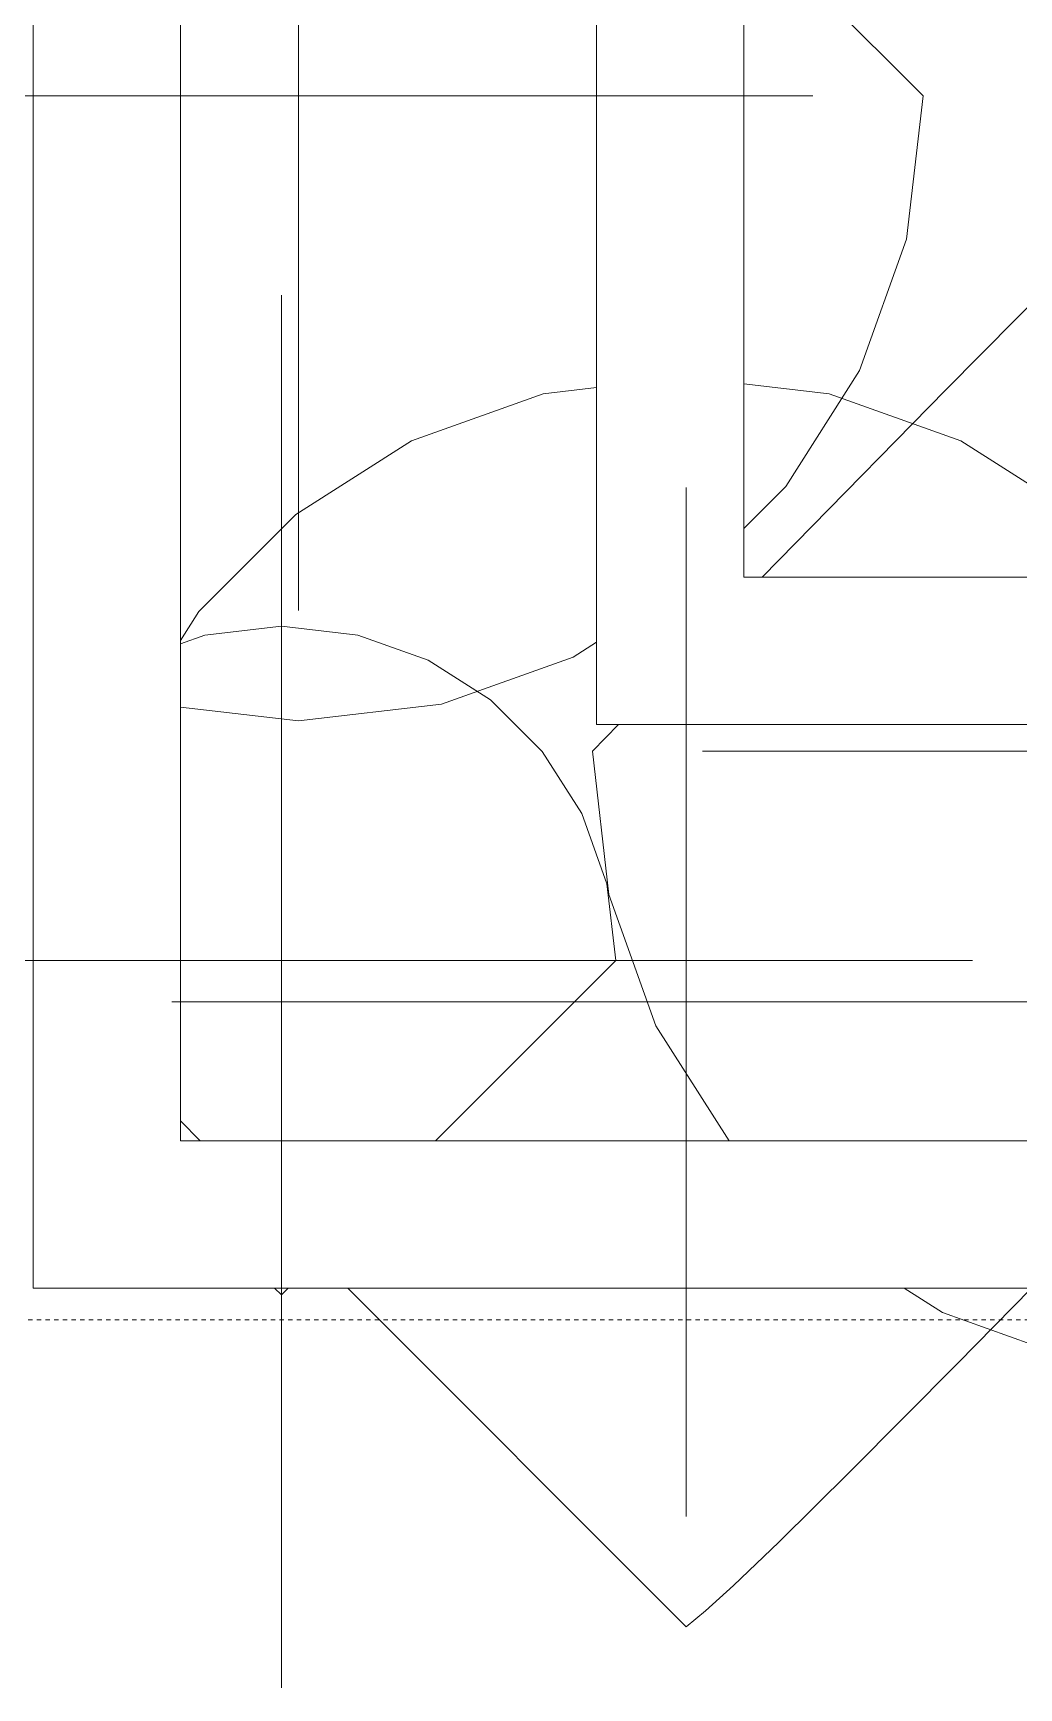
# Model space of a CAD drawing. Header units: inches. Extents: x -4010 to -1814, y 9846 to 12241.
# Drawn here: x -2379.37 to -2350.94, y 11142.81 to 11190.53 of the extents above; entities that cross this region are included whole.
import ezdxf

# ---------------------------------------------------------------- set-up
doc = ezdxf.new("R2010")
doc.units = ezdxf.units.IN
doc.header["$MEASUREMENT"] = 0
doc.linetypes.add('Aligning Line 1_8_', pattern=[0.25, 0.125, -0.125])
for name, color, linetype, lineweight in [('0-1', 7, 'Continuous', 5), ('0-2', 7, 'Continuous', 9), ('A-DETL-GENF-1', 253, 'Continuous', 9), ('A-WALL-1', 7, 'Continuous', 9), ('G-ANNO-SYMB-1', 147, 'Aligning Line 1_8_', 9)]:
    doc.layers.add(name, color=color, linetype=linetype, lineweight=lineweight)

# ---------------------------------------------------------------- blocks, each defined once
blk = doc.blocks.new('daphne 26070 - daphne 26070-2223792-UNIT PLANS - 1ST FLOOR')
at = {"layer": 'A-DETL-GENF-1'}
for p, q in [((0, 18.682), (0, 19.191)), ((0, 19.191), (0, 17.458)), ((0, 18.088), (0, 18.682)), ((0, 17.458), (0, 18.482)), ((0, 18.482), (0, 18.325)), ((0, 18.325), (0, 17.694)), ((0, 17.537), (0, 18.088)), ((0, 16.67), (0, 17.931)), ((0, 17.931), (0, 17.458)), ((0, 17.694), (0, 17.537)), ((0, 17.143), (0, 17.616)), ((0, 17.616), (0, 17.458)), ((0, 17.458), (0, 17.064)), ((0, 17.458), (0, 16.67)), ((0, 16.513), (0, 17.143)), ((0, 17.064), (0, 16.592)), ((0, 16.592), (0, 16.992)), ((0, 16.992), (0, 16.513)), ((0, 16.198), (0, 16.67)), ((0, 16.67), (0, 15.147)), ((0, 16.119), (0, 16.198)), ((0, 15.174), (0, 16.119)), ((0, 15.016), (0, 15.174)), ((0, 15.147), (0, 14.465)), ((0, 14.071), (0, 15.016)), ((0, 14.071), (0, 14.701)), ((0, 14.701), (0, 13.834)), ((0, 14.465), (0, 14.386)), ((0, 14.386), (0, 13.362)), ((0, 13.834), (0, 14.071)), ((0, 13.598), (0, 14.071)), ((0, 13.047), (0, 13.834)), ((0, 13.834), (0, 13.441)), ((0, 12.81), (0, 13.598)), ((0, 13.598), (0, 13.441)), ((0, 12.782), (0, 13.598)), ((0, 13.441), (0, 12.338)), ((0, 13.441), (0, 12.889)), ((0, 13.362), (0, 12.81)), ((0, 12.81), (0, 13.047)), ((0, 12.18), (0, 13.047)), ((0, 13.047), (0, 12.782)), ((0, 12.889), (0, 12.574)), ((0, 12.416), (0, 12.81)), ((0, 12.574), (0, 11.865)), ((0, 12.101), (0, 12.495)), ((0, 12.495), (0, 11.629)), ((0, 11.471), (0, 12.416)), ((0, 12.338), (0, 12.18)), ((0, 11.865), (0, 12.18)), ((0, 12.18), (0, 12.023)), ((0, 12.023), (0, 12.18)), ((0, 12.18), (0, 12.101)), ((0, 10.683), (0, 11.707)), ((0, 11.707), (0, 11.471)), ((0, 11.629), (0, 11.392)), ((0, 11.392), (0, 11.077)), ((0, 11.077), (0, 10.999)), ((0, 10.999), (0, 10.053)), ((0, 10.526), (0, 10.683)), ((0, 10.211), (0, 10.526)), ((0, 10.132), (0, 10.211)), ((0, 9.581), (0, 10.132)), ((0, 10.053), (0, 9.344)), ((-2.209, 9.387), (0, 9.642)), ((0, 9.642), (2.209, 9.387)), ((0, 9.502), (0, 9.581)), ((-2.91, 9.136), (-2.209, 9.387)), ((0, 8.478), (0, 9.502)), ((0, 9.344), (0, 9.029)), ((2.209, 9.387), (4.238, 8.661)), ((0, 9.029), (0, 8.241)), ((0, 7.375), (0, 8.714)), ((0, 8.714), (0, 8.478)), ((4.238, 8.661), (6.029, 7.522)), ((0, 8.241), (0, 7.532)), ((0, 7.532), (0, 6.981)), ((0, 7.139), (0, 7.375)), ((6.029, 7.522), (7.522, 6.029)), ((0, 5.248), (0, 7.139)), ((0, 6.981), (0, 6.036)), ((0, 5.721), (0, 6.351)), ((0, 6.351), (0, 6.106)), ((0, 6.106), (0, 5.458)), ((0, 6.036), (0, 5.721)), ((7.522, 6.029), (8.661, 4.238)), ((0, 5.458), (0, 5.109)), ((0, 4.775), (0, 5.248)), ((0, 5.109), (0, 5.169)), ((0, 5.169), (0, 4.539)), ((0, 4.145), (0, 4.775)), ((0, 4.539), (0, 4.224)), ((0, 4.224), (0, 3.436)), ((0, 3.594), (0, 4.145)), ((8.661, 4.238), (9.387, 2.209)), ((0, 2.491), (0, 3.594)), ((0, 3.436), (0, 3.2)), ((0, 3.2), (0, 2.727)), ((0, 2.727), (0, 2.097)), ((0, 2.176), (0, 2.491)), ((0, 1.782), (0, 2.176)), ((0, 2.097), (0, 1.654)), ((9.387, 2.209), (9.642, 0)), ((0, 1.309), (0, 1.782)), ((0, 1.654), (0, 0.994)), ((0, 0.369), (0, 1.309)), ((0, 0.994), (0, 0.521)), ((0, 0.521), (0, 0.128)), ((-7.558, 0), (-6.928, 0)), ((-6.928, 0), (-6.643, 0)), ((-6.643, 0), (-6.062, 0)), ((-6.062, 0), (-6.219, 0)), ((-6.219, 0), (-5.668, 0)), ((-5.668, 0), (-5.983, 0)), ((-5.983, 0), (-5.353, 0)), ((-4.486, 0), (-5.747, 0)), ((-5.353, 0), (-4.722, 0)), ((-4.722, 0), (-4.329, 0)), ((-2.938, 0), (-4.486, 0)), ((-4.329, 0), (-3.541, 0)), ((-3.541, 0), (-1.285, 0)), ((-1.436, 0), (-2.938, 0)), ((-0.372, 0), (-1.436, 0)), ((-1.285, 0), (-0.565, 0)), ((-0.565, 0), (-0.075, 0)), ((-0.372, 0), (-0.311, 0)), ((0.319, 0), (-0.311, 0)), ((-0.075, 0), (0.24, 0)), ((0, 0.345), (0, 0.369)), ((0, 0.345), (0, 0.364)), ((0, -0.345), (0, 0.364)), ((0, 0.128), (0, -0.345)), ((0.24, 0), (0.319, 0)), ((0.319, 0), (2.348, 0)), ((0.359, 0), (0.319, 0)), ((0.682, 0), (0.359, 0)), ((1.525, 0), (0.682, 0)), ((3.276, 0), (1.525, 0)), ((2.348, 0), (3.914, 0)), ((4.202, 0), (3.276, 0)), ((3.628, 0), (3.391, 0)), ((3.391, 0), (3.628, 0)), ((3.914, 0), (3.628, 0)), ((3.628, 0), (4.494, 0)), ((5.439, 0), (4.202, 0)), ((4.494, 0), (4.652, 0)), ((4.652, 0), (4.967, 0)), ((4.967, 0), (5.439, 0)), ((5.439, 0), (6.133, 0)), ((6.385, 0), (5.439, 0)), ((6.133, 0), (5.597, 0)), ((5.597, 0), (6.07, 0)), ((6.07, 0), (6.542, 0)), ((7.724, 0), (6.385, 0)), ((6.542, 0), (6.936, 0)), ((6.936, 0), (7.803, 0)), ((7.881, 0), (7.409, 0)), ((7.409, 0), (7.488, 0)), ((7.488, 0), (8.197, 0)), ((9.323, 0), (7.724, 0)), ((7.803, 0), (7.881, 0)), ((8.669, 0), (8.039, 0)), ((8.039, 0), (10.639, 0)), ((8.197, 0), (8.827, 0)), ((9.299, 0), (8.669, 0)), ((8.827, 0), (9.299, 0)), ((9.299, 0), (10.464, 0)), ((9.851, 0), (9.299, 0)), ((9.457, 0), (9.323, 0)), ((10.245, 0), (9.457, 0)), ((10.166, 0), (9.851, 0)), ((10.464, 0), (10.166, 0)), ((10.717, 0), (10.245, 0)), ((10.639, 0), (10.954, 0)), ((10.954, 0), (10.639, 0)), ((10.639, 0), (11.19, 0)), ((11.19, 0), (10.717, 0)), ((11.19, 0), (11.82, 0)), ((11.741, 0), (11.19, 0)), ((11.82, 0), (11.348, 0)), ((11.348, 0), (11.584, 0)), ((11.584, 0), (12.194, 0)), ((12.057, 0), (11.741, 0)), ((12.748, 0), (11.899, 0)), ((11.899, 0), (12.057, 0)), ((12.194, 0), (12.317, 0)), ((12.317, 0), (12.687, 0)), ((12.844, 0), (12.45, 0)), ((12.45, 0), (13.299, 0)), ((12.687, 0), (12.608, 0)), ((12.608, 0), (12.844, 0)), ((13.081, 0), (12.748, 0)), ((13.947, 0), (13.081, 0)), ((13.299, 0), (14.105, 0)), ((14.026, 0), (13.947, 0)), ((13.947, 0), (15.286, 0)), ((14.42, 0), (13.947, 0)), ((14.814, 0), (14.026, 0)), ((14.105, 0), (14.499, 0)), ((15.423, 0), (14.42, 0)), ((14.499, 0), (14.883, 0)), ((14.883, 0), (14.499, 0)), ((14.499, 0), (14.814, 0)), ((14.814, 0), (15.129, 0)), ((15.523, 0), (14.814, 0)), ((15.129, 0), (15.523, 0)), ((15.523, 0), (15.208, 0)), ((15.208, 0), (15.676, 0)), ((15.286, 0), (15.995, 0)), ((15.444, 0), (15.286, 0)), ((15.286, 0), (15.444, 0)), ((16.704, 0), (15.423, 0)), ((16.153, 0), (15.444, 0)), ((15.444, 0), (15.995, 0)), ((15.676, 0), (15.523, 0)), ((15.995, 0), (16.153, 0)), ((15.995, 0), (16.522, 0)), ((16.522, 0), (16.704, 0)), ((17.334, 0), (16.547, 0)), ((16.547, 0), (18.28, 0)), ((16.704, 0), (17.334, 0)), ((17.019, 0), (16.704, 0)), ((17.65, 0), (17.019, 0)), ((17.728, 0), (17.207, 0)), ((17.207, 0), (17.256, 0)), ((17.256, 0), (18.437, 0)), ((17.334, 0), (17.728, 0)), ((18.516, 0), (17.334, 0)), ((18.122, 0), (17.571, 0)), ((17.571, 0), (17.65, 0)), ((18.212, 0), (17.807, 0)), ((17.807, 0), (17.965, 0)), ((17.965, 0), (18.516, 0)), ((18.595, 0), (18.043, 0)), ((18.043, 0), (18.212, 0)), ((18.595, 0), (18.122, 0)), ((18.122, 0), (18.674, 0)), ((18.752, 0), (18.122, 0)), ((18.28, 0), (18.595, 0)), ((19.146, 0), (18.28, 0)), ((18.28, 0), (18.91, 0)), ((18.437, 0), (18.595, 0)), ((18.674, 0), (18.831, 0)), ((19.698, 0), (18.752, 0)), ((18.752, 0), (19.146, 0)), ((18.91, 0), (18.752, 0)), ((18.831, 0), (19.619, 0)), ((19.619, 0), (19.934, 0)), ((19.934, 0), (19.698, 0)), ((-5.747, 0), (-9.213, 0)), ((0, -0.345), (0, -0.66)), ((0, -0.498), (0, -0.345)), ((9.642, 0), (4.447, -5.195)), ((0, -1.445), (0, -0.498)), ((0, -0.66), (0, -1.999)), ((0, -4.014), (0, -1.445)), ((0, -1.999), (0, -2.551)), ((0, -2.551), (0, -3.732)), ((0, -3.732), (0, -3.575)), ((0, -3.575), (0, -4.126)), ((0, -4.756), (0, -4.014)), ((0, -4.126), (0, -4.835)), ((0, -5.702), (0, -4.756)), ((0, -4.835), (0, -5.699)), ((0, -5.699), (0, -6.664)), ((0, -6.253), (0, -5.702)), ((0, -6.726), (0, -6.253)), ((0, -7.052), (0, -6.411)), ((0, -6.411), (0, -7.907)), ((0, -8.065), (0, -6.568)), ((0, -6.568), (0, -6.726)), ((0, -6.664), (0, -7.277)), ((0, -7.277), (0, -7.052)), ((0, -7.907), (0, -8.38)), ((0, -9.483), (0, -8.065)), ((0, -8.38), (0, -8.538)), ((0, -8.538), (0, -9.089)), ((-0.197, -9.445), (0, -9.642)), ((0, -9.089), (0, -10.034)), ((0.197, -9.445), (0, -9.642)), ((0, -10.397), (0, -9.483)), ((0, -10.034), (0, -9.956)), ((0, -9.956), (0, -10.665)), ((0, -10.98), (0, -10.397)), ((0, -10.665), (0, -10.901)), ((0, -10.901), (0, -11.374)), ((0, -11.295), (0, -10.98)), ((0, -12.87), (0, -11.295)), ((0, -11.374), (0, -12.24)), ((0, -12.24), (0, -12.398)), ((0, -12.398), (0, -12.634)), ((0, -12.634), (0, -13.028)), ((0, -13.343), (0, -12.87)), ((0, -13.028), (0, -13.816)), ((0, -13.737), (0, -13.343)), ((0, -13.973), (0, -13.579)), ((0, -13.579), (0, -13.737)), ((0, -14.209), (0, -13.658)), ((0, -13.658), (0, -13.737)), ((0, -13.973), (0, -13.658)), ((0, -13.658), (0, -13.973)), ((0, -13.737), (0, -14.052)), ((0, -13.737), (0, -13.973)), ((0, -13.816), (0, -13.737)), ((0, -13.816), (0, -14.209)), ((0, -14.918), (0, -13.816)), ((0, -14.525), (0, -13.973)), ((0, -13.973), (0, -14.367)), ((0, -14.367), (0, -13.973)), ((0, -13.973), (0, -14.372)), ((0, -14.052), (0, -14.525)), ((0, -14.372), (0, -14.84)), ((0, -15.312), (0, -14.761)), ((0, -14.761), (0, -14.918)), ((0, -14.84), (0, -15.312)), ((0, -15.312), (0, -17.045)), ((0, -16.809), (0, -15.312)), ((0, -17.045), (0, -16.809)), ((0, -16.809), (0, -17.045)), ((0, -17.092), (0, -16.809)), ((0, -17.045), (0, -18.148)), ((0, -17.676), (0, -17.092)), ((0, -18.069), (0, -17.676)), ((0, -17.676), (0, -17.991)), ((0, -18.227), (0, -17.676)), ((0, -17.991), (0, -17.846)), ((0, -17.846), (0, -18.385)), ((0, -18.148), (0, -18.069)), ((0, -18.148), (0, -18.069)), ((0, -18.069), (0, -19.093)), ((0, -18.7), (0, -18.148)), ((0, -18.936), (0, -18.148)), ((0, -18.148), (0, -18.227)), ((0, -18.857), (0, -18.227)), ((0, -18.227), (0, -19.093)), ((0, -18.969), (0, -18.227)), ((0, -18.227), (0, -18.542)), ((0, -19.251), (0, -18.227)), ((0, -18.227), (0, -18.621)), ((0, -18.385), (0, -18.857)), ((0, -18.542), (0, -19.093)), ((0, -18.621), (0, -19.409)), ((0, -18.857), (0, -18.7)), ((0, -20.196), (0, -18.778)), ((0, -18.778), (0, -19.645)), ((0, -19.881), (0, -18.857)), ((0, -19.446), (0, -18.936)), ((0, -19.409), (0, -18.969)), ((0, -19.093), (0, -19.524)), ((0, -19.093), (0, -20.267)), ((0, -19.093), (0, -19.33)), ((0, -19.33), (0, -19.251)), ((0, -19.524), (0, -19.33)), ((0, -19.33), (0, -20.196)), ((0, -19.881), (0, -19.347)), ((0, -19.347), (0, -19.724)), ((0, -19.724), (0, -19.409)), ((0, -19.409), (0, -19.446)), ((0, -19.645), (0, -19.881)), ((0, -20.231), (0, -19.881)), ((0, -20.511), (0, -20.039)), ((0, -20.039), (0, -20.905)), ((0, -20.973), (0, -20.231)), ((0, -20.267), (0, -20.511)), ((0, -20.905), (0, -20.973))]:
    blk.add_line(p, q, dxfattribs=at)
blk = doc.blocks.new('switchgrass 26764 - switchgrass 26764-V24-UNIT PLANS - 1ST FLOOR')
at = {"layer": 'A-DETL-GENF-1'}
for p, q in [((4.127, 17.537), (7.918, 16.181)), ((7.918, 16.181), (9.022, 15.478)), ((14.075, 11.228), (16.181, 7.918)), ((16.181, 7.918), (17.537, 4.127)), ((17.537, 4.127), (18.013, 0)), ((4.936, 0), (5.803, 0)), ((7.89, 0), (5.429, 0)), ((5.429, 0), (6.539, 0)), ((7.014, 0), (5.517, 0)), ((5.803, 0), (6.846, 0)), ((6.442, 0), (6.153, 0)), ((6.153, 0), (7.532, 0)), ((7.021, 0), (6.442, 0)), ((6.539, 0), (7.573, 0)), ((6.846, 0), (7.969, 0)), ((10.28, 0), (7.014, 0)), ((7.136, 0), (7.021, 0)), ((7.461, 0), (7.136, 0)), ((7.807, 0), (7.228, 0)), ((7.228, 0), (7.535, 0)), ((8.759, 0), (7.456, 0)), ((7.456, 0), (11.943, 0)), ((7.967, 0), (7.461, 0)), ((7.532, 0), (9.787, 0)), ((7.535, 0), (8.377, 0)), ((7.573, 0), (8.568, 0)), ((9.627, 0), (7.807, 0)), ((8.759, 0), (7.89, 0)), ((8.625, 0), (7.967, 0)), ((7.969, 0), (9.073, 0)), ((8.571, 0), (8.179, 0)), ((8.179, 0), (9.048, 0)), ((8.374, 0), (8.37, 0)), ((8.37, 0), (8.667, 0)), ((8.547, 0), (8.374, 0)), ((8.377, 0), (10.254, 0)), ((8.821, 0), (8.547, 0)), ((8.568, 0), (9.561, 0)), ((9.065, 0), (8.571, 0)), ((10.28, 0), (8.625, 0)), ((8.667, 0), (9.171, 0)), ((10.93, 0), (8.759, 0)), ((8.805, 0), (8.759, 0)), ((8.857, 0), (8.805, 0)), ((9.158, 0), (8.821, 0)), ((8.912, 0), (8.857, 0)), ((9.559, 0), (8.903, 0)), ((8.903, 0), (9.627, 0)), ((8.964, 0), (8.912, 0)), ((9.007, 0), (8.964, 0)), ((9.037, 0), (9.007, 0)), ((9.048, 0), (9.037, 0)), ((10.197, 0), (9.065, 0)), ((9.073, 0), (10.061, 0)), ((9.516, 0), (9.158, 0)), ((9.171, 0), (10.978, 0)), ((11.075, 0), (9.338, 0)), ((9.338, 0), (9.366, 0)), ((9.366, 0), (10.422, 0)), ((9.856, 0), (9.516, 0)), ((10.121, 0), (9.559, 0)), ((9.561, 0), (10.586, 0)), ((12.957, 0), (9.772, 0)), ((9.772, 0), (9.832, 0)), ((9.787, 0), (10.793, 0)), ((9.832, 0), (11.109, 0)), ((10.139, 0), (9.856, 0)), ((10.061, 0), (10.351, 0)), ((10.617, 0), (10.121, 0)), ((10.323, 0), (10.139, 0)), ((11.254, 0), (10.197, 0)), ((10.254, 0), (10.583, 0)), ((11.22, 0), (10.28, 0)), ((10.493, 0), (10.28, 0)), ((10.681, 0), (10.323, 0)), ((10.351, 0), (10.604, 0)), ((10.422, 0), (10.681, 0)), ((10.583, 0), (10.493, 0)), ((10.586, 0), (11.68, 0)), ((10.604, 0), (11.257, 0)), ((11.53, 0), (10.617, 0)), ((10.785, 0), (10.641, 0)), ((10.641, 0), (11.262, 0)), ((11.402, 0), (10.785, 0)), ((10.793, 0), (11.806, 0)), ((10.981, 0), (10.93, 0)), ((10.978, 0), (11.364, 0)), ((11.33, 0), (10.981, 0)), ((13.391, 0), (11.075, 0)), ((12.665, 0), (11.079, 0)), ((11.079, 0), (12.957, 0)), ((11.109, 0), (11.364, 0)), ((11.364, 0), (11.22, 0)), ((11.654, 0), (11.254, 0)), ((11.257, 0), (12.146, 0)), ((11.262, 0), (11.811, 0)), ((11.364, 0), (11.33, 0)), ((12.047, 0), (11.402, 0)), ((12.002, 0), (11.53, 0)), ((11.683, 0), (11.654, 0)), ((11.68, 0), (12.879, 0)), ((11.724, 0), (11.683, 0)), ((11.773, 0), (11.724, 0)), ((11.824, 0), (11.773, 0)), ((11.806, 0), (12.891, 0)), ((11.811, 0), (12.286, 0)), ((11.873, 0), (11.824, 0)), ((11.914, 0), (11.873, 0)), ((11.943, 0), (11.914, 0)), ((13.681, 0), (11.943, 0)), ((11.943, 0), (12.665, 0)), ((12.523, 0), (12.002, 0)), ((13.91, 0), (12.047, 0)), ((12.146, 0), (13.989, 0)), ((12.286, 0), (12.683, 0)), ((12.545, 0), (12.523, 0)), ((12.874, 0), (12.545, 0)), ((12.683, 0), (13.001, 0)), ((12.879, 0), (12.874, 0)), ((12.891, 0), (14.115, 0)), ((13.001, 0), (13.238, 0)), ((13.238, 0), (13.391, 0)), ((13.75, 0), (13.681, 0)), ((13.83, 0), (13.75, 0)), ((13.912, 0), (13.83, 0)), ((14.423, 0), (13.91, 0)), ((13.99, 0), (13.912, 0)), ((13.989, 0), (14.619, 0)), ((14.054, 0), (13.99, 0)), ((14.099, 0), (14.054, 0)), ((14.115, 0), (14.099, 0)), ((14.839, 0), (14.423, 0)), ((14.619, 0), (14.839, 0)), ((18.013, 0), (17.261, -0.772)), ((13.117, -5.022), (12.159, -6.005)), ((12.159, -6.005), (7.82, -10.426)), ((7.82, -10.426), (4.741, -13.527))]:
    blk.add_line(p, q, dxfattribs=at)
blk = doc.blocks.new('switchgrass 26764 - switchgrass 26764-V25-UNIT PLANS - 1ST FLOOR')
at = {"layer": 'A-DETL-GENF-1'}
for p, q in [((-4.127, 17.537), (0, 18.013)), ((0, 18.013), (3.403, 17.621)), ((-7.918, 16.181), (-4.127, 17.537)), ((-8.597, 15.748), (-7.918, 16.181)), ((0, 14.405), (0, 14.839)), ((0, 14.839), (0, 14.458)), ((0, 14.458), (0, 13.454)), ((0, 13.828), (0, 14.405)), ((0, 10.265), (0, 14.289)), ((0, 14.289), (0, 13.936)), ((0, 13.936), (0, 13.61)), ((0, 13.378), (0, 13.828)), ((0, 13.61), (0, 13.295)), ((0, 13.454), (0, 12.037)), ((0, 12.844), (0, 13.378)), ((0, 13.295), (0, 12.976)), ((0, 12.976), (0, 11.829)), ((0, 12.667), (0, 12.957)), ((0, 12.957), (0, 12.8)), ((-14.053, 11.263), (-12.847, 12.468)), ((0, 12.246), (0, 12.844)), ((0, 12.8), (0, 12.372)), ((0, 10.496), (0, 12.667)), ((0, 12.372), (0, 11.733)), ((0, 11.501), (0, 12.351)), ((0, 12.351), (0, 12.043)), ((0, 11.603), (0, 12.246)), ((0, 12.043), (0, 11.232)), ((0, 12.037), (0, 10.417)), ((0, 11.829), (0, 11.54)), ((0, 11.654), (0, 11.799)), ((0, 11.799), (0, 10.933)), ((0, 11.733), (0, 10.947)), ((0, 9.048), (0, 11.654)), ((0, 10.348), (0, 11.631)), ((0, 11.631), (0, 11.52)), ((0, 10.933), (0, 11.603)), ((0, 11.54), (0, 10.978)), ((0, 11.52), (0, 11.214)), ((0, 10.527), (0, 11.501)), ((-16.181, 7.918), (-14.053, 11.263)), ((0, 11.232), (0, 10.088)), ((0, 11.214), (0, 10.758)), ((0, 10.978), (0, 10.483)), ((0, 10.947), (0, 10.076)), ((0, 10.758), (0, 10.197)), ((0, 9.507), (0, 10.527)), ((0, 7.456), (0, 10.496)), ((0, 10.483), (0, 8.324)), ((0, 10.417), (0, 8.805)), ((0, 9.308), (0, 10.348)), ((0, 9.868), (0, 10.265)), ((0, 10.206), (0, 10.221)), ((0, 10.221), (0, 10.153)), ((0, 8.491), (0, 10.206)), ((0, 10.197), (0, 9.575)), ((0, 10.153), (0, 9.631)), ((0, 10.088), (0, 8.78)), ((0, 10.076), (0, 9.181)), ((0, 9.488), (0, 9.868)), ((0, 9.631), (0, 9.193)), ((0, 9.575), (0, 8.936)), ((0, 8.519), (0, 9.507)), ((0, 8.414), (0, 9.488)), ((0, 8.493), (0, 9.308)), ((0, 9.193), (0, 9.145)), ((0, 9.181), (0, 8.324)), ((0, 9.145), (0, 8.98)), ((0, 8.324), (0, 9.048)), ((0, 8.98), (0, 8.084)), ((0, 8.936), (0, 8.324)), ((0, 8.805), (0, 7.41)), ((0, 8.78), (0, 7.479)), ((0, 7.639), (0, 8.519)), ((0, 7.888), (0, 8.493)), ((0, 7.298), (0, 8.491)), ((0, 8.185), (0, 8.469)), ((0, 8.469), (0, 8.464)), ((0, 8.464), (0, 6.519)), ((0, 8.324), (0, 8.414)), ((0, 8.324), (0, 7.166)), ((0, 5.443), (0, 8.185)), ((-17.537, 4.127), (-16.181, 7.918)), ((0, 8.084), (0, 7.456)), ((0, 7.476), (0, 7.888)), ((0, 6.947), (0, 7.639)), ((0, 4.415), (0, 7.6)), ((0, 7.6), (0, 7.525)), ((0, 7.525), (0, 7.312)), ((0, 7.479), (0, 6.354)), ((0, 7.166), (0, 7.476)), ((0, 7.41), (0, 6.442)), ((0, 7.312), (0, 6.981)), ((0, 6.531), (0, 7.298)), ((0, 6.981), (0, 6.55)), ((0, 6.519), (0, 6.947)), ((0, 6.55), (0, 6.038)), ((0, 6.098), (0, 6.531)), ((0, 6.442), (0, 4.415)), ((0, 6.354), (0, 5.574)), ((0, 5.858), (0, 6.098)), ((0, 6.038), (0, 5.465)), ((0, 5.764), (0, 5.863)), ((0, 5.863), (0, 5.858)), ((0, 5.639), (0, 5.764)), ((0, 5.217), (0, 5.639)), ((0, 5.574), (0, 4.37)), ((0, 5.465), (0, 4.85)), ((0, 5.284), (0, 5.443)), ((0, 4.831), (0, 5.284)), ((0, 5.093), (0, 5.217)), ((0, 4.995), (0, 5.093)), ((0, 5.002), (0, 5.012)), ((0, 5.012), (0, 5)), ((0, 4.97), (0, 5.002)), ((0, 5), (0, 4.995)), ((0, 4.907), (0, 4.97)), ((0, 4.807), (0, 4.907)), ((0, 4.85), (0, 4.831)), ((0, 4.66), (0, 4.807)), ((0, -3.367), (0, 4.66)), ((0, 4.37), (0, 3.547)), ((-18.013, 0), (-17.537, 4.127)), ((0, 3.547), (0, 2.873)), ((0, 2.873), (0, 2.332)), ((0, 2.332), (0, 1.901)), ((0, 1.901), (0, 1.086)), ((0, 1.086), (0, 0.615)), ((0, 0.654), (0, 0.666)), ((0, 0.666), (0, 0.666)), ((0, 0.666), (0, 0.651)), ((0, 0.631), (0, 0.654)), ((0, 0.651), (0, 0.362)), ((0, 0.598), (0, 0.631)), ((0, 0.615), (0, 0.354)), ((0, 0.556), (0, 0.598)), ((0, 0.507), (0, 0.556)), ((0, 0.354), (0, 0.507)), ((-11.501, 0), (-12.351, 0)), ((-12.351, 0), (-12.043, 0)), ((-12.043, 0), (-11.232, 0)), ((-10.527, 0), (-11.501, 0)), ((-11.232, 0), (-10.088, 0)), ((-9.507, 0), (-10.527, 0)), ((-10.088, 0), (-8.78, 0)), ((-8.519, 0), (-9.507, 0)), ((-8.78, 0), (-7.479, 0)), ((-7.639, 0), (-8.519, 0)), ((-8.464, 0), (-6.519, 0)), ((-6.947, 0), (-7.639, 0)), ((-7.479, 0), (-6.354, 0)), ((-6.519, 0), (-6.947, 0)), ((-6.354, 0), (-5.574, 0)), ((-5.574, 0), (-4.37, 0)), ((-4.37, 0), (-3.547, 0)), ((-3.547, 0), (-2.873, 0)), ((-0.654, 0), (-0.666, 0)), ((-0.666, 0), (-0.666, 0)), ((-0.666, 0), (-0.651, 0)), ((-0.631, 0), (-0.654, 0)), ((-0.651, 0), (-0.362, 0)), ((-0.598, 0), (-0.631, 0)), ((-0.556, 0), (-0.598, 0)), ((-0.507, 0), (-0.556, 0)), ((-0.354, 0), (-0.507, 0)), ((1.375, 0), (-0.362, 0)), ((0, -1.375), (0, 0.362)), ((-18.013, 0), (-12.847, -5.166)), ((-14.405, 0), (-14.839, 0)), ((-14.839, 0), (-14.458, 0)), ((-14.458, 0), (-13.454, 0)), ((-13.828, 0), (-14.405, 0)), ((-10.265, 0), (-14.289, 0)), ((-14.289, 0), (-13.936, 0)), ((-13.936, 0), (-13.61, 0)), ((-13.378, 0), (-13.828, 0)), ((-13.61, 0), (-13.295, 0)), ((-13.454, 0), (-12.037, 0)), ((-12.844, 0), (-13.378, 0)), ((-13.295, 0), (-12.976, 0)), ((-12.976, 0), (-11.829, 0)), ((-12.667, 0), (-12.957, 0)), ((-12.957, 0), (-12.8, 0)), ((-12.246, 0), (-12.844, 0)), ((-12.8, 0), (-12.372, 0)), ((-10.496, 0), (-12.667, 0)), ((-12.372, 0), (-11.733, 0)), ((-11.603, 0), (-12.246, 0)), ((-12.037, 0), (-10.417, 0)), ((-11.829, 0), (-11.54, 0)), ((-11.654, 0), (-11.799, 0)), ((-11.799, 0), (-10.933, 0)), ((-11.733, 0), (-10.947, 0)), ((-9.048, 0), (-11.654, 0)), ((-10.348, 0), (-11.631, 0)), ((-11.631, 0), (-11.52, 0)), ((-10.933, 0), (-11.603, 0)), ((-11.54, 0), (-10.978, 0)), ((-11.52, 0), (-11.214, 0)), ((-11.214, 0), (-10.758, 0)), ((-10.978, 0), (-10.483, 0)), ((-10.947, 0), (-10.076, 0)), ((-10.758, 0), (-10.197, 0)), ((-7.456, 0), (-10.496, 0)), ((-10.483, 0), (-8.324, 0)), ((-10.417, 0), (-8.805, 0)), ((-9.308, 0), (-10.348, 0)), ((-9.868, 0), (-10.265, 0)), ((-10.206, 0), (-10.221, 0)), ((-10.221, 0), (-10.153, 0)), ((-8.491, 0), (-10.206, 0)), ((-10.197, 0), (-9.575, 0)), ((-10.153, 0), (-9.631, 0)), ((-10.076, 0), (-9.181, 0)), ((-9.488, 0), (-9.868, 0)), ((-9.631, 0), (-9.193, 0)), ((-9.575, 0), (-8.936, 0)), ((-8.414, 0), (-9.488, 0)), ((-8.493, 0), (-9.308, 0)), ((-9.193, 0), (-9.145, 0)), ((-9.181, 0), (-8.324, 0)), ((-9.145, 0), (-8.98, 0)), ((-8.324, 0), (-9.048, 0)), ((-8.98, 0), (-8.084, 0)), ((-8.936, 0), (-8.324, 0)), ((-8.805, 0), (-7.41, 0)), ((-7.888, 0), (-8.493, 0)), ((-7.298, 0), (-8.491, 0)), ((-8.185, 0), (-8.469, 0)), ((-8.469, 0), (-8.464, 0)), ((-8.324, 0), (-8.414, 0)), ((-8.324, 0), (-7.166, 0)), ((-5.443, 0), (-8.185, 0)), ((-8.084, 0), (-7.456, 0)), ((-7.476, 0), (-7.888, 0)), ((-4.415, 0), (-7.6, 0)), ((-7.6, 0), (-7.525, 0)), ((-7.525, 0), (-7.312, 0)), ((-7.166, 0), (-7.476, 0)), ((-7.41, 0), (-6.442, 0)), ((-7.312, 0), (-6.981, 0)), ((-6.531, 0), (-7.298, 0)), ((-6.981, 0), (-6.55, 0)), ((-6.55, 0), (-6.038, 0)), ((-6.098, 0), (-6.531, 0)), ((-6.442, 0), (-4.415, 0)), ((-5.858, 0), (-6.098, 0)), ((-6.038, 0), (-5.465, 0)), ((-5.764, 0), (-5.863, 0)), ((-5.863, 0), (-5.858, 0)), ((-5.639, 0), (-5.764, 0)), ((-5.217, 0), (-5.639, 0)), ((-5.465, 0), (-4.85, 0)), ((-5.284, 0), (-5.443, 0)), ((-4.831, 0), (-5.284, 0)), ((-5.093, 0), (-5.217, 0)), ((-4.995, 0), (-5.093, 0)), ((-5.002, 0), (-5.012, 0)), ((-5.012, 0), (-5, 0)), ((-4.97, 0), (-5.002, 0)), ((-5, 0), (-4.995, 0)), ((-4.907, 0), (-4.97, 0)), ((-4.807, 0), (-4.907, 0)), ((-4.85, 0), (-4.831, 0)), ((-4.66, 0), (-4.807, 0)), ((3.367, 0), (-4.66, 0)), ((-2.873, 0), (-2.332, 0)), ((-2.332, 0), (-1.901, 0)), ((-1.901, 0), (-1.086, 0)), ((-1.086, 0), (-0.615, 0)), ((-0.615, 0), (-0.354, 0)), ((1.375, 0), (1.427, 0)), ((1.427, 0), (1.494, 0)), ((1.494, 0), (1.57, 0)), ((1.57, 0), (1.648, 0)), ((1.648, 0), (1.718, 0)), ((1.718, 0), (1.775, 0)), ((1.775, 0), (1.81, 0)), ((1.81, 0), (3.113, 0)), ((3.113, 0), (3.692, 0)), ((3.547, 0), (3.257, 0)), ((3.257, 0), (3.547, 0)), ((3.403, 0), (3.367, 0)), ((4.883, 0), (3.547, 0)), ((3.547, 0), (3.606, 0)), ((3.606, 0), (3.694, 0)), ((3.937, 0), (3.667, 0)), ((3.692, 0), (5.574, 0)), ((3.694, 0), (3.799, 0)), ((3.799, 0), (3.907, 0)), ((3.907, 0), (4.006, 0)), ((4.524, 0), (3.937, 0)), ((4.006, 0), (4.083, 0)), ((4.083, 0), (4.126, 0)), ((4.126, 0), (4.345, 0)), ((4.309, 0), (4.282, 0)), ((4.282, 0), (4.335, 0)), ((4.737, 0), (4.309, 0)), ((4.335, 0), (4.886, 0)), ((4.345, 0), (4.936, 0)), ((5.517, 0), (4.524, 0)), ((5.51, 0), (4.737, 0)), ((4.995, 0), (4.883, 0)), ((4.886, 0), (4.995, 0)), ((4.936, 0), (5.803, 0)), ((7.89, 0), (5.429, 0)), ((5.429, 0), (6.539, 0)), ((5.574, 0), (5.51, 0)), ((7.014, 0), (5.517, 0)), ((5.803, 0), (6.846, 0)), ((6.442, 0), (6.153, 0)), ((6.153, 0), (7.532, 0)), ((7.021, 0), (6.442, 0)), ((6.539, 0), (7.573, 0)), ((6.846, 0), (7.969, 0)), ((10.28, 0), (7.014, 0)), ((7.136, 0), (7.021, 0)), ((7.461, 0), (7.136, 0)), ((7.807, 0), (7.228, 0)), ((7.228, 0), (7.535, 0)), ((8.759, 0), (7.456, 0)), ((7.456, 0), (11.943, 0)), ((7.967, 0), (7.461, 0)), ((7.532, 0), (9.787, 0)), ((7.535, 0), (8.377, 0)), ((7.573, 0), (8.568, 0)), ((0, -1.375), (0, -1.427)), ((0, -1.427), (0, -1.494)), ((0, -1.494), (0, -1.57)), ((0, -1.57), (0, -1.648)), ((0, -1.648), (0, -1.718)), ((0, -1.718), (0, -1.775)), ((0, -1.775), (0, -1.81)), ((0, -1.81), (0, -3.113))]:
    blk.add_line(p, q, dxfattribs=at)
blk = doc.blocks.new('switchgrass 26764 - switchgrass 26764-V26-UNIT PLANS - 1ST FLOOR')
at = {"layer": 'A-DETL-GENF-1'}
for p, q in [((-4.127, 17.537), (-2.586, 17.715)), ((1.664, 17.821), (4.127, 17.537)), ((-7.918, 16.181), (-4.127, 17.537)), ((4.127, 17.537), (7.918, 16.181)), ((-11.263, 14.053), (-7.918, 16.181)), ((7.918, 16.181), (11.263, 14.053)), ((0, 14.405), (0, 14.839)), ((0, 14.839), (0, 14.458)), ((0, 14.458), (0, 13.454)), ((0, 13.828), (0, 14.405)), ((-14.053, 11.263), (-11.263, 14.053)), ((0, 10.265), (0, 14.289)), ((0, 14.289), (0, 13.936)), ((0, 13.936), (0, 13.61)), ((0, 13.378), (0, 13.828)), ((0, 13.61), (0, 13.295)), ((0, 13.454), (0, 12.037)), ((0, 12.844), (0, 13.378)), ((0, 13.295), (0, 12.976)), ((0, 12.976), (0, 11.829)), ((0, 12.667), (0, 12.957)), ((0, 12.957), (0, 12.8)), ((0, 12.246), (0, 12.844)), ((0, 12.8), (0, 12.372)), ((0, 10.496), (0, 12.667)), ((0, 12.372), (0, 11.733)), ((0, 11.501), (0, 12.351)), ((0, 12.351), (0, 12.043)), ((0, 11.603), (0, 12.246)), ((0, 12.043), (0, 11.232)), ((0, 12.037), (0, 10.417)), ((0, 11.829), (0, 11.54)), ((0, 11.654), (0, 11.799)), ((0, 11.799), (0, 10.933)), ((0, 11.733), (0, 10.947)), ((0, 9.048), (0, 11.654)), ((0, 10.348), (0, 11.631)), ((0, 11.631), (0, 11.52)), ((0, 10.933), (0, 11.603)), ((0, 11.54), (0, 10.978)), ((0, 11.52), (0, 11.214)), ((0, 10.527), (0, 11.501)), ((-14.586, 10.425), (-14.053, 11.263)), ((0, 11.232), (0, 10.088)), ((0, 11.214), (0, 10.758)), ((0, 10.978), (0, 10.483)), ((0, 10.947), (0, 10.076)), ((0, 10.758), (0, 10.197)), ((0, 9.507), (0, 10.527)), ((0, 7.456), (0, 10.496)), ((0, 10.483), (0, 8.324)), ((0, 10.417), (0, 8.805)), ((0, 9.308), (0, 10.348)), ((0, 9.868), (0, 10.265)), ((0, 10.206), (0, 10.221)), ((0, 10.221), (0, 10.153)), ((0, 8.491), (0, 10.206)), ((0, 10.197), (0, 9.575)), ((0, 10.153), (0, 9.631)), ((0, 10.088), (0, 8.78)), ((0, 10.076), (0, 9.181)), ((0, 9.488), (0, 9.868)), ((0, 9.631), (0, 9.193)), ((0, 9.575), (0, 8.936)), ((0, 8.519), (0, 9.507)), ((0, 8.414), (0, 9.488)), ((0, 8.493), (0, 9.308)), ((0, 9.193), (0, 9.145)), ((0, 9.181), (0, 8.324)), ((0, 9.145), (0, 8.98)), ((0, 8.324), (0, 9.048)), ((0, 8.98), (0, 8.084)), ((0, 8.936), (0, 8.324)), ((0, 8.805), (0, 7.41)), ((0, 8.78), (0, 7.479)), ((0, 7.639), (0, 8.519)), ((0, 7.888), (0, 8.493)), ((0, 7.298), (0, 8.491)), ((0, 8.185), (0, 8.469)), ((0, 8.469), (0, 8.464)), ((0, 8.464), (0, 6.519)), ((0, 8.324), (0, 8.414)), ((0, 8.324), (0, 7.166)), ((0, 5.443), (0, 8.185)), ((0, 8.084), (0, 7.456)), ((0, 7.476), (0, 7.888)), ((0, 6.947), (0, 7.639)), ((0, 4.415), (0, 7.6)), ((0, 7.6), (0, 7.525)), ((0, 7.525), (0, 7.312)), ((0, 7.479), (0, 6.354)), ((0, 7.166), (0, 7.476)), ((0, 7.41), (0, 6.442)), ((0, 7.312), (0, 6.981)), ((0, 6.531), (0, 7.298)), ((0, 6.981), (0, 6.55)), ((0, 6.519), (0, 6.947)), ((0, 6.55), (0, 6.038)), ((0, 6.098), (0, 6.531)), ((0, 6.442), (0, 4.415)), ((0, 6.354), (0, 5.574)), ((0, 5.858), (0, 6.098)), ((0, 6.038), (0, 5.465)), ((0, 5.764), (0, 5.863)), ((0, 5.863), (0, 5.858)), ((0, 5.639), (0, 5.764)), ((0, 5.217), (0, 5.639)), ((0, 5.574), (0, 4.37)), ((0, 5.465), (0, 4.85)), ((0, 5.284), (0, 5.443)), ((0, 4.831), (0, 5.284)), ((0, 5.093), (0, 5.217)), ((0, 4.995), (0, 5.093)), ((0, 5.002), (0, 5.012)), ((0, 5.012), (0, 5)), ((0, 4.97), (0, 5.002)), ((0, 5), (0, 4.995)), ((0, 4.907), (0, 4.97)), ((0, 4.807), (0, 4.907)), ((0, 4.85), (0, 4.831)), ((0, 4.66), (0, 4.807)), ((0, -3.367), (0, 4.66)), ((0, 4.37), (0, 3.547)), ((0, 3.547), (0, 2.873)), ((0, 2.873), (0, 2.332)), ((0, 2.332), (0, 1.901)), ((0, 1.901), (0, 1.086)), ((0, 1.086), (0, 0.615)), ((0, 0.654), (0, 0.666)), ((0, 0.666), (0, 0.666)), ((0, 0.666), (0, 0.651)), ((0, 0.631), (0, 0.654)), ((0, 0.651), (0, 0.362)), ((0, 0.598), (0, 0.631)), ((0, 0.615), (0, 0.354)), ((0, 0.556), (0, 0.598)), ((0, 0.507), (0, 0.556)), ((0, 0.354), (0, 0.507)), ((-11.501, 0), (-12.351, 0)), ((-12.351, 0), (-12.043, 0)), ((-12.043, 0), (-11.232, 0)), ((-10.527, 0), (-11.501, 0)), ((-11.232, 0), (-10.088, 0)), ((-9.507, 0), (-10.527, 0)), ((-10.088, 0), (-8.78, 0)), ((-8.519, 0), (-9.507, 0)), ((-8.78, 0), (-7.479, 0)), ((-7.639, 0), (-8.519, 0)), ((-8.464, 0), (-6.519, 0)), ((-6.947, 0), (-7.639, 0)), ((-7.479, 0), (-6.354, 0)), ((-6.519, 0), (-6.947, 0)), ((-6.354, 0), (-5.574, 0)), ((-5.574, 0), (-4.37, 0)), ((-4.37, 0), (-3.547, 0)), ((-3.547, 0), (-2.873, 0)), ((-0.654, 0), (-0.666, 0)), ((-0.666, 0), (-0.666, 0)), ((-0.666, 0), (-0.651, 0)), ((-0.631, 0), (-0.654, 0)), ((-0.651, 0), (-0.362, 0)), ((-0.598, 0), (-0.631, 0)), ((-0.556, 0), (-0.598, 0)), ((-0.507, 0), (-0.556, 0)), ((-0.354, 0), (-0.507, 0)), ((1.375, 0), (-0.362, 0)), ((0, -1.375), (0, 0.362)), ((-14.405, 0), (-14.839, 0)), ((-14.839, 0), (-14.458, 0)), ((-14.458, 0), (-13.454, 0)), ((-13.828, 0), (-14.405, 0)), ((-10.265, 0), (-14.289, 0)), ((-14.289, 0), (-13.936, 0)), ((-13.936, 0), (-13.61, 0)), ((-13.378, 0), (-13.828, 0)), ((-13.61, 0), (-13.295, 0)), ((-13.454, 0), (-12.037, 0)), ((-12.844, 0), (-13.378, 0)), ((-13.295, 0), (-12.976, 0)), ((-12.976, 0), (-11.829, 0)), ((-12.667, 0), (-12.957, 0)), ((-12.957, 0), (-12.8, 0)), ((-12.246, 0), (-12.844, 0)), ((-12.8, 0), (-12.372, 0)), ((-10.496, 0), (-12.667, 0)), ((-12.372, 0), (-11.733, 0)), ((-11.603, 0), (-12.246, 0)), ((-12.037, 0), (-10.417, 0)), ((-11.829, 0), (-11.54, 0)), ((-11.654, 0), (-11.799, 0)), ((-11.799, 0), (-10.933, 0)), ((-11.733, 0), (-10.947, 0)), ((-9.048, 0), (-11.654, 0)), ((-10.348, 0), (-11.631, 0)), ((-11.631, 0), (-11.52, 0)), ((-10.933, 0), (-11.603, 0)), ((-11.54, 0), (-10.978, 0)), ((-11.52, 0), (-11.214, 0)), ((-11.214, 0), (-10.758, 0)), ((-10.978, 0), (-10.483, 0)), ((-10.947, 0), (-10.076, 0)), ((-10.758, 0), (-10.197, 0)), ((-7.456, 0), (-10.496, 0)), ((-10.483, 0), (-8.324, 0)), ((-10.417, 0), (-8.805, 0)), ((-9.308, 0), (-10.348, 0)), ((-9.868, 0), (-10.265, 0)), ((-10.206, 0), (-10.221, 0)), ((-10.221, 0), (-10.153, 0)), ((-8.491, 0), (-10.206, 0)), ((-10.197, 0), (-9.575, 0)), ((-10.153, 0), (-9.631, 0)), ((-10.076, 0), (-9.181, 0)), ((-9.488, 0), (-9.868, 0)), ((-9.631, 0), (-9.193, 0)), ((-9.575, 0), (-8.936, 0)), ((-8.414, 0), (-9.488, 0)), ((-8.493, 0), (-9.308, 0)), ((-9.193, 0), (-9.145, 0)), ((-9.181, 0), (-8.324, 0)), ((-9.145, 0), (-8.98, 0)), ((-8.324, 0), (-9.048, 0)), ((-8.98, 0), (-8.084, 0)), ((-8.936, 0), (-8.324, 0)), ((-8.805, 0), (-7.41, 0)), ((-7.888, 0), (-8.493, 0)), ((-7.298, 0), (-8.491, 0)), ((-8.185, 0), (-8.469, 0)), ((-8.469, 0), (-8.464, 0)), ((-8.324, 0), (-8.414, 0)), ((-8.324, 0), (-7.166, 0)), ((-5.443, 0), (-8.185, 0)), ((-8.084, 0), (-7.456, 0)), ((-7.476, 0), (-7.888, 0)), ((-4.415, 0), (-7.6, 0)), ((-7.6, 0), (-7.525, 0)), ((-7.525, 0), (-7.312, 0)), ((-7.166, 0), (-7.476, 0)), ((-7.41, 0), (-6.442, 0)), ((-7.312, 0), (-6.981, 0)), ((-6.531, 0), (-7.298, 0)), ((-6.981, 0), (-6.55, 0)), ((-6.55, 0), (-6.038, 0)), ((-6.098, 0), (-6.531, 0)), ((-6.442, 0), (-4.415, 0)), ((-5.858, 0), (-6.098, 0)), ((-6.038, 0), (-5.465, 0)), ((-5.764, 0), (-5.863, 0)), ((-5.863, 0), (-5.858, 0)), ((-5.639, 0), (-5.764, 0)), ((-5.217, 0), (-5.639, 0)), ((-5.465, 0), (-4.85, 0)), ((-5.284, 0), (-5.443, 0)), ((-4.831, 0), (-5.284, 0)), ((-5.093, 0), (-5.217, 0)), ((-4.995, 0), (-5.093, 0)), ((-5.002, 0), (-5.012, 0)), ((-5.012, 0), (-5, 0)), ((-4.97, 0), (-5.002, 0)), ((-5, 0), (-4.995, 0)), ((-4.907, 0), (-4.97, 0)), ((-4.807, 0), (-4.907, 0)), ((-4.85, 0), (-4.831, 0)), ((-4.66, 0), (-4.807, 0)), ((3.367, 0), (-4.66, 0)), ((-2.873, 0), (-2.332, 0)), ((-2.332, 0), (-1.901, 0)), ((-1.901, 0), (-1.086, 0)), ((-1.086, 0), (-0.615, 0)), ((-0.615, 0), (-0.354, 0)), ((1.375, 0), (1.427, 0)), ((1.427, 0), (1.494, 0)), ((1.494, 0), (1.57, 0)), ((1.57, 0), (1.648, 0)), ((1.648, 0), (1.718, 0)), ((1.718, 0), (1.775, 0)), ((1.775, 0), (1.81, 0)), ((1.81, 0), (3.113, 0)), ((3.113, 0), (3.692, 0)), ((3.547, 0), (3.257, 0)), ((3.257, 0), (3.547, 0)), ((3.484, 0), (3.367, 0)), ((3.564, 0), (3.484, 0)), ((4.883, 0), (3.547, 0)), ((3.547, 0), (3.606, 0)), ((3.615, 0), (3.564, 0)), ((3.606, 0), (3.694, 0)), ((3.641, 0), (3.615, 0)), ((3.937, 0), (3.641, 0)), ((3.692, 0), (5.574, 0)), ((3.694, 0), (3.799, 0)), ((3.799, 0), (3.907, 0)), ((3.907, 0), (4.006, 0)), ((4.524, 0), (3.937, 0)), ((4.006, 0), (4.083, 0)), ((4.083, 0), (4.126, 0)), ((4.126, 0), (4.345, 0)), ((4.309, 0), (4.282, 0)), ((4.282, 0), (4.335, 0)), ((4.737, 0), (4.309, 0)), ((4.335, 0), (4.886, 0)), ((4.345, 0), (4.936, 0)), ((5.517, 0), (4.524, 0)), ((5.51, 0), (4.737, 0)), ((4.995, 0), (4.883, 0)), ((4.886, 0), (4.995, 0)), ((4.936, 0), (5.803, 0)), ((7.89, 0), (5.429, 0)), ((5.429, 0), (6.539, 0)), ((5.574, 0), (5.51, 0)), ((7.014, 0), (5.517, 0)), ((5.803, 0), (6.846, 0)), ((6.442, 0), (6.153, 0)), ((6.153, 0), (7.532, 0)), ((7.021, 0), (6.442, 0)), ((6.539, 0), (7.573, 0)), ((6.846, 0), (7.969, 0)), ((10.28, 0), (7.014, 0)), ((7.136, 0), (7.021, 0)), ((7.461, 0), (7.136, 0)), ((7.807, 0), (7.228, 0)), ((7.228, 0), (7.535, 0)), ((8.759, 0), (7.456, 0)), ((7.456, 0), (11.943, 0)), ((7.967, 0), (7.461, 0)), ((7.532, 0), (9.787, 0)), ((7.535, 0), (8.377, 0)), ((7.573, 0), (8.568, 0)), ((9.627, 0), (7.807, 0)), ((8.759, 0), (7.89, 0)), ((8.625, 0), (7.967, 0)), ((7.969, 0), (9.073, 0)), ((8.571, 0), (8.179, 0)), ((8.179, 0), (9.048, 0)), ((8.374, 0), (8.37, 0)), ((8.37, 0), (8.667, 0)), ((8.547, 0), (8.374, 0)), ((8.377, 0), (10.254, 0)), ((8.821, 0), (8.547, 0)), ((8.568, 0), (9.561, 0)), ((9.065, 0), (8.571, 0)), ((10.28, 0), (8.625, 0)), ((8.667, 0), (9.171, 0)), ((10.93, 0), (8.759, 0)), ((8.805, 0), (8.759, 0)), ((8.857, 0), (8.805, 0)), ((9.158, 0), (8.821, 0)), ((8.912, 0), (8.857, 0)), ((9.559, 0), (8.903, 0)), ((8.903, 0), (9.627, 0)), ((8.964, 0), (8.912, 0)), ((9.007, 0), (8.964, 0)), ((9.037, 0), (9.007, 0)), ((9.048, 0), (9.037, 0)), ((10.197, 0), (9.065, 0)), ((9.073, 0), (10.061, 0)), ((9.516, 0), (9.158, 0)), ((9.171, 0), (10.978, 0)), ((11.075, 0), (9.338, 0)), ((9.338, 0), (9.366, 0)), ((9.366, 0), (10.422, 0)), ((9.856, 0), (9.516, 0)), ((10.121, 0), (9.559, 0)), ((9.561, 0), (10.586, 0)), ((0, -1.375), (0, -1.427)), ((0, -1.427), (0, -1.494)), ((0, -1.494), (0, -1.57)), ((0, -1.57), (0, -1.648)), ((0, -1.648), (0, -1.718)), ((0, -1.718), (0, -1.775)), ((0, -1.775), (0, -1.81)), ((0, -1.81), (0, -3.113)), ((0, -3.113), (0, -3.692)), ((0, -3.547), (0, -3.257)), ((0, -3.257), (0, -3.547)), ((-14.586, -3.427), (-14.013, -4)), ((0, -3.484), (0, -3.367)), ((0, -3.564), (0, -3.484)), ((0, -4.883), (0, -3.547)), ((0, -3.547), (0, -3.606)), ((0, -3.615), (0, -3.564)), ((0, -3.606), (0, -3.694)), ((0, -3.641), (0, -3.615)), ((0, -3.937), (0, -3.641)), ((0, -3.692), (0, -5.574)), ((0, -3.694), (0, -3.799)), ((0, -3.799), (0, -3.907)), ((0, -3.907), (0, -4.006)), ((0, -4.524), (0, -3.937)), ((0, -4.006), (0, -4.083)), ((0, -4.083), (0, -4.126)), ((0, -4.126), (0, -4.345)), ((0, -4.309), (0, -4.282)), ((0, -4.282), (0, -4.335)), ((0, -4.737), (0, -4.309)), ((0, -4.335), (0, -4.886)), ((0, -4.345), (0, -4.936)), ((0, -5.517), (0, -4.524)), ((0, -5.51), (0, -4.737)), ((0, -4.995), (0, -4.883)), ((0, -4.886), (0, -4.995)), ((0, -4.936), (0, -5.803)), ((0, -7.89), (0, -5.429)), ((0, -5.429), (0, -6.539)), ((0, -5.574), (0, -5.51)), ((0, -7.014), (0, -5.517)), ((0, -5.803), (0, -6.846)), ((0, -6.442), (0, -6.153)), ((0, -6.153), (0, -7.532)), ((0, -7.021), (0, -6.442)), ((0, -6.539), (0, -7.573)), ((0, -6.846), (0, -7.969)), ((0, -10.28), (0, -7.014)), ((0, -7.136), (0, -7.021)), ((0, -7.461), (0, -7.136)), ((0, -7.807), (0, -7.228)), ((0, -7.228), (0, -7.535)), ((0, -8.759), (0, -7.456)), ((0, -7.456), (0, -11.943)), ((0, -7.967), (0, -7.461)), ((0, -7.532), (0, -9.787)), ((0, -7.535), (0, -8.377)), ((0, -7.573), (0, -8.568)), ((0, -9.627), (0, -7.807)), ((0, -8.759), (0, -7.89)), ((0, -8.625), (0, -7.967)), ((0, -7.969), (0, -9.073)), ((-9.763, -8.25), (0, -18.013)), ((0, -8.571), (0, -8.179)), ((0, -8.179), (0, -9.048)), ((0, -8.374), (0, -8.37)), ((0, -8.37), (0, -8.667)), ((0, -8.547), (0, -8.374)), ((0, -8.377), (0, -10.254)), ((0, -8.821), (0, -8.547)), ((0, -8.568), (0, -9.561)), ((0, -9.065), (0, -8.571)), ((9.955, -8.25), (7.82, -10.426)), ((0, -10.28), (0, -8.625)), ((0, -8.667), (0, -9.171)), ((0, -10.93), (0, -8.759)), ((0, -8.805), (0, -8.759)), ((0, -8.858), (0, -8.805)), ((0, -9.158), (0, -8.821)), ((0, -8.912), (0, -8.858)), ((0, -9.559), (0, -8.903)), ((0, -8.903), (0, -9.627)), ((0, -8.964), (0, -8.912)), ((0, -9.007), (0, -8.964)), ((0, -9.037), (0, -9.007)), ((0, -9.048), (0, -9.037)), ((0, -10.197), (0, -9.065)), ((0, -9.073), (0, -10.061)), ((0, -9.516), (0, -9.158)), ((0, -9.171), (0, -10.978)), ((0, -11.075), (0, -9.338)), ((0, -9.338), (0, -9.366)), ((0, -9.366), (0, -10.422)), ((0, -9.856), (0, -9.516)), ((0, -10.121), (0, -9.559)), ((0, -9.561), (0, -10.586)), ((0, -12.957), (0, -9.772)), ((0, -9.772), (0, -9.832)), ((0, -9.787), (0, -10.793)), ((0, -9.832), (0, -11.109)), ((0, -10.139), (0, -9.856)), ((0, -10.061), (0, -10.351)), ((0, -10.617), (0, -10.121)), ((0, -10.323), (0, -10.139)), ((0, -11.254), (0, -10.197)), ((0, -10.254), (0, -10.583)), ((0, -11.22), (0, -10.28)), ((0, -10.493), (0, -10.28)), ((0, -10.681), (0, -10.323)), ((0, -10.351), (0, -10.604)), ((0, -10.422), (0, -10.681)), ((0, -10.583), (0, -10.493)), ((7.82, -10.426), (4.741, -13.527)), ((0, -10.586), (0, -11.68)), ((0, -10.604), (0, -11.257)), ((0, -11.53), (0, -10.617)), ((0, -10.785), (0, -10.641)), ((0, -10.641), (0, -11.262)), ((0, -11.402), (0, -10.785)), ((0, -10.793), (0, -11.806)), ((0, -10.981), (0, -10.93)), ((0, -10.978), (0, -11.364)), ((0, -11.33), (0, -10.981)), ((0, -13.391), (0, -11.075)), ((0, -12.665), (0, -11.079)), ((0, -11.079), (0, -12.957)), ((0, -11.109), (0, -11.364)), ((0, -11.364), (0, -11.22)), ((0, -11.654), (0, -11.254)), ((0, -11.257), (0, -12.146)), ((0, -11.262), (0, -11.811)), ((0, -11.364), (0, -11.33)), ((0, -12.047), (0, -11.402)), ((0, -12.002), (0, -11.53)), ((0, -11.683), (0, -11.654)), ((0, -11.68), (0, -12.879)), ((0, -11.724), (0, -11.683)), ((0, -11.773), (0, -11.724)), ((0, -11.824), (0, -11.773)), ((0, -11.806), (0, -12.891)), ((0, -11.811), (0, -12.286)), ((0, -11.873), (0, -11.824)), ((0, -11.914), (0, -11.873)), ((0, -11.943), (0, -11.914)), ((0, -13.681), (0, -11.943)), ((0, -11.943), (0, -12.665)), ((0, -12.523), (0, -12.002)), ((0, -13.91), (0, -12.047)), ((0, -12.146), (0, -13.989)), ((0, -12.286), (0, -12.683)), ((0, -12.545), (0, -12.523)), ((0, -12.874), (0, -12.545)), ((0, -12.683), (0, -13.001)), ((0, -12.879), (0, -12.874)), ((0, -12.891), (0, -14.115)), ((0, -13.001), (0, -13.238)), ((0, -13.238), (0, -13.391)), ((0, -13.75), (0, -13.681)), ((0, -13.83), (0, -13.75)), ((0, -13.912), (0, -13.83)), ((4.741, -13.527), (2.673, -15.572)), ((0, -14.423), (0, -13.91)), ((0, -13.99), (0, -13.912)), ((0, -13.989), (0, -14.619)), ((0, -14.054), (0, -13.99)), ((0, -14.099), (0, -14.054)), ((0, -14.115), (0, -14.099)), ((0, -14.839), (0, -14.423)), ((0, -14.619), (0, -14.839)), ((2.673, -15.572), (1.361, -16.826)), ((1.361, -16.826), (0.554, -17.551)), ((0.554, -17.551), (0, -18.013))]:
    blk.add_line(p, q, dxfattribs=at)
blk = doc.blocks.new('CTR - 1st Phase - Shell_rvt-1-UNIT PLANS - 1ST FLOOR')
at = {"layer": 'A-WALL-1'}
for p, q in [((-2379.374, 11158.589), (-2379.374, 11241.389)), ((-2358.874, 11241.389), (-2358.874, 11174.839)), ((-2375.124, 11237.139), (-2375.124, 11158.589)), ((-2363.124, 11174.839), (-2363.124, 11237.139)), ((-2363.124, 11174.839), (-2363.124, 11170.589)), ((-2358.874, 11174.839), (-2275.124, 11174.839)), ((-2279.374, 11170.589), (-2363.124, 11170.589)), ((-2379.374, 11158.589), (-2379.374, 11154.339)), ((-2375.124, 11158.589), (-2279.374, 11158.589)), ((-2275.124, 11154.339), (-2379.374, 11154.339))]:
    blk.add_line(p, q, dxfattribs=at)
at = {"layer": '0-2', "rotation": 180}
for name, p in [('switchgrass 26764 - switchgrass 26764-V25-UNIT PLANS - 1ST FLOOR', (-2371.721, 11188.714)), ('switchgrass 26764 - switchgrass 26764-V24-UNIT PLANS - 1ST FLOOR', (-2345.229, 11169.818))]:
    blk.add_blockref(name, p, dxfattribs=at)
at = {"layer": '0-2'}
for name, p in [('daphne 26070 - daphne 26070-2223792-UNIT PLANS - 1ST FLOOR', (-2372.214, 11163.784)), ('switchgrass 26764 - switchgrass 26764-V26-UNIT PLANS - 1ST FLOOR', (-2360.538, 11162.589))]:
    blk.add_blockref(name, p, dxfattribs=at)
blk = doc.blocks.new('CTR - 1st Phase - Common Walls_rvt-1-UNIT PLANS - 1ST FLOOR')
at = {"layer": 'G-ANNO-SYMB-1'}
blk.add_line((-1871.645, 11153.426), (-4009.555, 11153.426), dxfattribs=at)

msp = doc.modelspace()

# ---------------------------------------------------------------- block references
at = {"layer": '0-1'}
msp.add_blockref('CTR - 1st Phase - Shell_rvt-1-UNIT PLANS - 1ST FLOOR', (0, 0), dxfattribs=at)

# ---------------------------------------------------------------- next in the draw order: block references
msp.add_blockref('CTR - 1st Phase - Common Walls_rvt-1-UNIT PLANS - 1ST FLOOR', (0, 0), dxfattribs=at)

doc.saveas('drawing.dxf')
